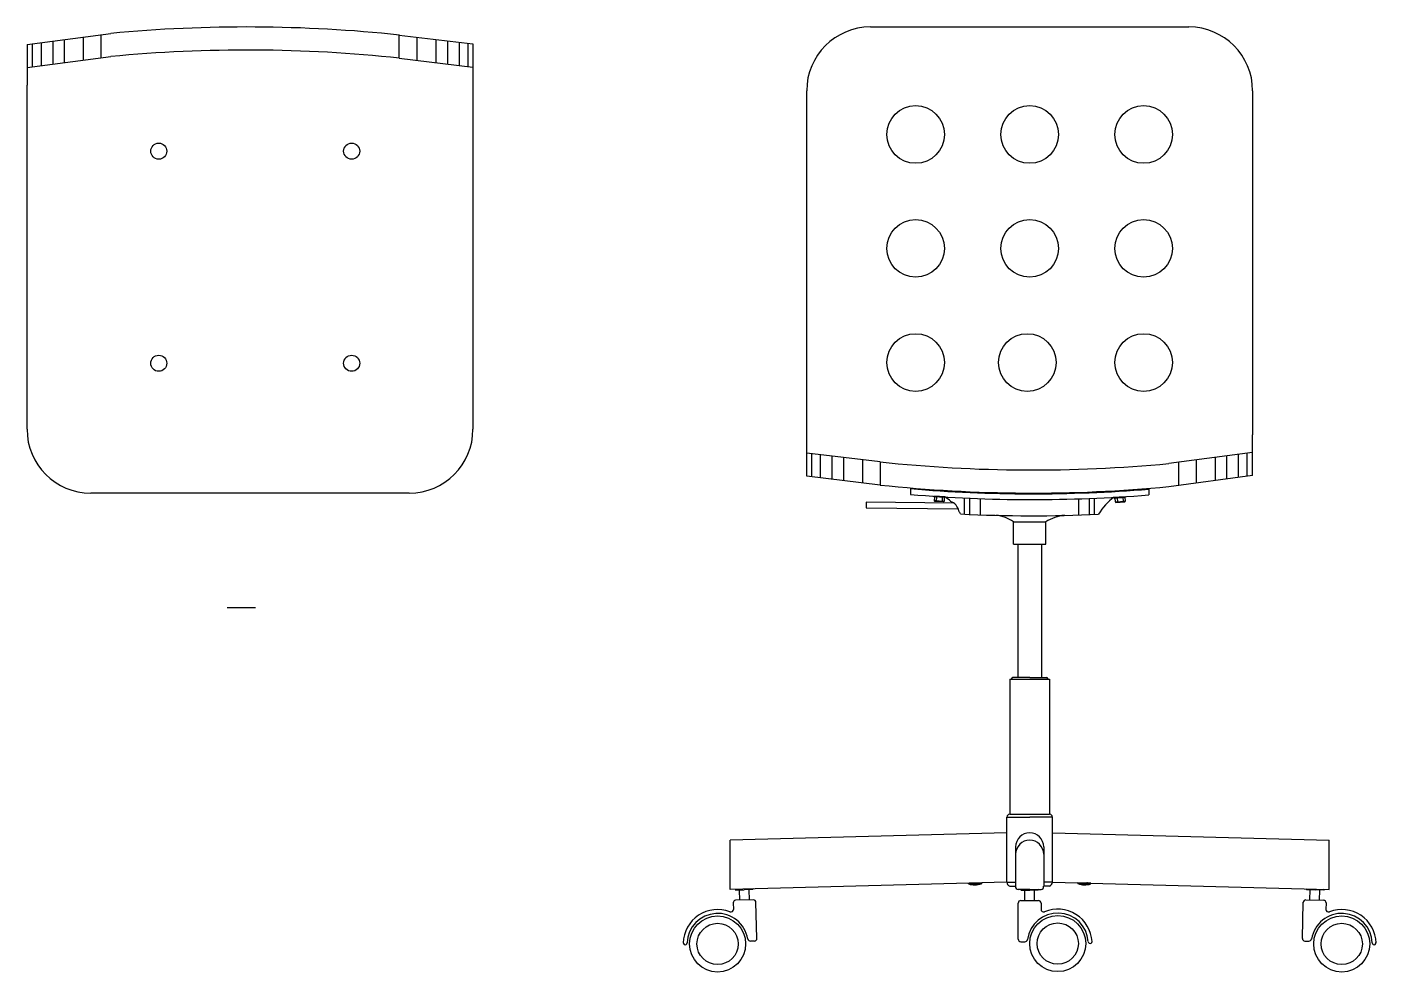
# Model space of a CAD drawing. Header units: centimetres. Extents: x 1543 to 3673, y 1148 to 2594.
# Drawn here: x 3110.6 to 3216.5, y 1540.3 to 1614.4 of the extents above; entities that cross this region are included whole.
import ezdxf

# ---------------------------------------------------------------- set-up
doc = ezdxf.new("R2010")
doc.units = ezdxf.units.CM
doc.layers.get('0').update_dxf_attribs({"color": 147})
doc.layers.add('ferramenta', color=250, linetype='Continuous')

msp = doc.modelspace()

# ---------------------------------------------------------------- linework, layer by layer
for p, q in [((3110.65, 1613.04), (3117.24, 1613.92)), ((3115.08, 1611.81), (3115.08, 1613.63)), ((3116.48, 1612), (3116.48, 1613.82)), ((3139.87, 1613.79), (3145.65, 1613.09)), ((3139.87, 1611.97), (3139.87, 1613.79)), ((3141.28, 1611.8), (3141.28, 1613.62)), ((3176.84, 1614.42), (3201.84, 1614.42)), ((3110.65, 1613.04), (3110.65, 1609.86)), ((3111.09, 1611.29), (3111.09, 1613.1)), ((3111.78, 1611.38), (3111.78, 1613.19)), ((3112.69, 1611.5), (3112.69, 1613.31)), ((3113.59, 1611.62), (3113.59, 1613.43)), ((3142.76, 1611.62), (3142.76, 1613.44)), ((3143.67, 1611.51), (3143.67, 1613.33)), ((3144.58, 1611.4), (3144.58, 1613.22)), ((3145.26, 1611.32), (3145.26, 1613.14)), ((3145.65, 1613.09), (3145.65, 1582.86)), ((3110.65, 1611.23), (3117.24, 1612.1)), ((3139.87, 1611.97), (3145.65, 1611.27)), ((3110.65, 1582.86), (3110.65, 1609.86)), ((3171.84, 1579.19), (3171.84, 1609.42)), ((3206.84, 1609.42), (3206.84, 1582.42)), ((3206.84, 1579.23), (3206.84, 1582.42)), ((3177.61, 1580.31), (3171.84, 1581)), ((3172.22, 1580.96), (3172.22, 1579.14)), ((3172.91, 1580.87), (3172.91, 1579.06)), ((3173.82, 1580.76), (3173.82, 1578.95)), ((3206.84, 1581.05), (3200.25, 1580.18)), ((3204.8, 1580.78), (3204.8, 1578.96)), ((3205.71, 1580.9), (3205.71, 1579.08)), ((3206.39, 1580.99), (3206.39, 1579.17)), ((3174.73, 1580.65), (3174.73, 1578.84)), ((3176.21, 1580.48), (3176.21, 1578.66)), ((3177.61, 1580.31), (3177.61, 1578.49)), ((3201.01, 1580.28), (3201.01, 1578.46)), ((3202.41, 1580.46), (3202.41, 1578.65)), ((3203.89, 1580.66), (3203.89, 1578.84)), ((3177.61, 1578.49), (3171.84, 1579.19)), ((3206.84, 1579.23), (3200.25, 1578.36)), ((3140.65, 1577.86), (3115.65, 1577.86)), ((3126.37, 1568.89), (3128.58, 1568.89))]:
    msp.add_line(p, q)
for centre in [(3180.39, 1605.99), (3189.34, 1605.99), (3198.28, 1605.99), (3180.39, 1597.05), (3189.34, 1597.05), (3198.28, 1597.05), (3180.39, 1588.1), (3189.15, 1588.1), (3198.28, 1588.1)]:
    msp.add_circle(centre, 2.26)
for centre, radius, start, end in [((3127.92, 1501.09), 113.33, 83.9441, 95.4091), ((3176.84, 1609.42), 5, 90, 180), ((3201.84, 1609.42), 5, 0, 90), ((3127.92, 1499.28), 113.33, 83.9441, 95.4091), ((3115.65, 1582.86), 5, 180, 270), ((3140.65, 1582.86), 5, 270, 0), ((3189.57, 1693), 113.33, 263.9441, 275.4091), ((3189.57, 1691.19), 113.33, 263.9441, 275.4091)]:
    msp.add_arc(centre, radius, start, end)
at = {"layer": 'ferramenta'}
for p, q in [((3179.99, 1578.21), (3179.99, 1577.76)), ((3182.7, 1577.56), (3181.81, 1577.62)), ((3181.81, 1577.56), (3181.81, 1577.62)), ((3182.69, 1577.5), (3181.81, 1577.56)), ((3181.86, 1577.56), (3181.84, 1577.26)), ((3182.02, 1577.54), (3182, 1577.24)), ((3182.7, 1577.56), (3182.69, 1577.5)), ((3195.98, 1577.53), (3196.87, 1577.59)), ((3195.98, 1577.47), (3196.87, 1577.53)), ((3195.98, 1577.53), (3195.98, 1577.47)), ((3196.87, 1577.53), (3196.87, 1577.59)), ((3198.69, 1578.17), (3198.69, 1577.72)), ((3182, 1577.24), (3181.84, 1577.26)), ((3182.58, 1577.16), (3181.88, 1577.21)), ((3182.46, 1577.21), (3182, 1577.24)), ((3182.48, 1577.51), (3182.46, 1577.21)), ((3182.62, 1577.2), (3182.46, 1577.21)), ((3182.64, 1577.5), (3182.62, 1577.2)), ((3184.23, 1576.21), (3184.23, 1577.48)), ((3184.65, 1576.19), (3184.65, 1577.46)), ((3185.48, 1576.16), (3185.48, 1577.43)), ((3193.2, 1576.14), (3193.2, 1577.41)), ((3194.03, 1576.17), (3194.03, 1577.44)), ((3194.44, 1576.19), (3194.44, 1577.46)), ((3196.03, 1577.47), (3196.05, 1577.17)), ((3196.05, 1577.17), (3196.22, 1577.18)), ((3196.1, 1577.13), (3196.8, 1577.18)), ((3196.2, 1577.48), (3196.22, 1577.18)), ((3196.22, 1577.18), (3196.68, 1577.22)), ((3196.66, 1577.51), (3196.68, 1577.22)), ((3196.68, 1577.22), (3196.84, 1577.23)), ((3196.82, 1577.53), (3196.84, 1577.23)), ((3188.08, 1575.6), (3190.6, 1575.6)), ((3188.08, 1573.84), (3188.08, 1575.6)), ((3190.6, 1573.84), (3190.6, 1575.6)), ((3188.08, 1573.84), (3190.6, 1573.84)), ((3188.41, 1573.84), (3188.41, 1563.39)), ((3190.27, 1573.84), (3190.27, 1563.39)), ((3187.78, 1563.26), (3190.9, 1563.26)), ((3187.78, 1563.26), (3187.78, 1552.67)), ((3189.34, 1563.39), (3188.02, 1563.39)), ((3189.34, 1563.39), (3190.66, 1563.39)), ((3190.9, 1563.26), (3190.9, 1552.67)), ((3187.54, 1552.44), (3189.34, 1552.44)), ((3187.54, 1547.35), (3187.54, 1552.44)), ((3187.78, 1552.67), (3190.9, 1552.67)), ((3191.13, 1552.44), (3189.34, 1552.44)), ((3191.13, 1547.35), (3191.13, 1552.44)), ((3187.54, 1551.21), (3165.84, 1550.64)), ((3191.13, 1551.21), (3212.84, 1550.64)), ((3165.84, 1546.77), (3165.84, 1550.64)), ((3188.23, 1550.11), (3188.23, 1549.53)), ((3190.44, 1550.11), (3190.44, 1549.53)), ((3212.84, 1546.77), (3212.84, 1550.64)), ((3188.23, 1549.53), (3188.24, 1547.02)), ((3190.44, 1549.53), (3190.44, 1547.02)), ((3187.54, 1547.35), (3165.84, 1546.77)), ((3184.54, 1547.26), (3185.55, 1547.29)), ((3184.54, 1547.2), (3184.54, 1547.26)), ((3184.54, 1547.2), (3185.55, 1547.22)), ((3184.87, 1547.28), (3184.91, 1547.27)), ((3185.55, 1547.29), (3185.55, 1547.22)), ((3187.54, 1547.35), (3188.24, 1547.35)), ((3187.78, 1547.03), (3188.24, 1547.03)), ((3191.13, 1547.35), (3190.44, 1547.35)), ((3190.9, 1547.03), (3190.44, 1547.03)), ((3191.13, 1547.35), (3212.84, 1546.77)), ((3193.13, 1547.29), (3193.12, 1547.22)), ((3194.14, 1547.2), (3193.12, 1547.22)), ((3194.14, 1547.26), (3193.13, 1547.29)), ((3193.81, 1547.28), (3193.76, 1547.27)), ((3194.14, 1547.26), (3194.14, 1547.2)), ((3166.22, 1546.78), (3166.29, 1546.72)), ((3167.66, 1545.95), (3166.27, 1545.92)), ((3166.29, 1546.72), (3166.94, 1546.73)), ((3166.59, 1545.92), (3166.57, 1546.72)), ((3167.6, 1546.75), (3166.94, 1546.73)), ((3167.34, 1545.94), (3167.32, 1546.74)), ((3167.66, 1546.82), (3167.6, 1546.75)), ((3189.34, 1546.77), (3188.44, 1546.77)), ((3188.62, 1546.77), (3188.68, 1546.7)), ((3188.64, 1545.9), (3190.03, 1545.9)), ((3188.68, 1546.7), (3189.34, 1546.7)), ((3188.96, 1545.9), (3188.96, 1546.7)), ((3189.34, 1546.77), (3190.23, 1546.77)), ((3189.99, 1546.7), (3189.34, 1546.7)), ((3189.71, 1545.9), (3189.71, 1546.7)), ((3190.06, 1546.77), (3189.99, 1546.7)), ((3211.02, 1546.82), (3211.08, 1546.75)), ((3211.02, 1545.95), (3212.41, 1545.92)), ((3211.08, 1546.75), (3211.74, 1546.73)), ((3211.34, 1545.94), (3211.36, 1546.74)), ((3212.39, 1546.72), (3211.74, 1546.73)), ((3212.09, 1545.92), (3212.11, 1546.72)), ((3212.46, 1546.78), (3212.39, 1546.72)), ((3166.07, 1545.71), (3166.09, 1545.2)), ((3167.94, 1542.93), (3167.86, 1545.76)), ((3188.44, 1542.87), (3188.44, 1545.7)), ((3190.23, 1545.7), (3190.23, 1545.2)), ((3210.74, 1542.93), (3210.81, 1545.76)), ((3212.6, 1545.71), (3212.59, 1545.2)), ((3167.74, 1542.72), (3167.42, 1542.72)), ((3188.64, 1542.67), (3188.96, 1542.67)), ((3210.93, 1542.72), (3211.25, 1542.72))]:
    msp.add_line(p, q, dxfattribs=at)
at = {"layer": 'ferramenta', "lineweight": 25}
msp.add_lwpolyline([(3183.41, 1577.06), (3176.52, 1577.15), (3176.51, 1576.71), (3183.73, 1576.63)], dxfattribs=at)
at = {"layer": 'ferramenta'}
for centre, radius in [((3120.99, 1604.68), 0.63), ((3136.13, 1604.68), 0.63), ((3120.99, 1588.04), 0.63), ((3136.13, 1588.04), 0.63), ((3191.54, 1542.52), 2.2), ((3164.85, 1542.49), 2.2), ((3164.85, 1542.49), 1.62), ((3191.54, 1542.52), 1.62), ((3213.83, 1542.49), 2.2), ((3213.83, 1542.49), 1.62)]:
    msp.add_circle(centre, radius, dxfattribs=at)
for centre, radius, start, end in [((3189.57, 1691.13), 113.33, 265.1513, 274.6163), ((3189.57, 1690.68), 113.33, 265.1513, 274.6163), ((3180.12, 1574), 4.4, 46.6302, 53.9283), ((3198.4, 1574.09), 4.22, 125.2742, 149.94), ((3181.89, 1577.25), 0.0385, 170.8483, 256.6903), ((3182.57, 1577.2), 0.0385, 275.5334, 1.3754), ((3182.85, 1576.32), 0.931, 8.5981, 71.9023), ((3196.11, 1577.17), 0.0385, 178.6246, 264.4666), ((3196.79, 1577.22), 0.0385, 283.3097, 9.1517), ((3180.12, 1574), 4.4, 30.3146, 33.8702), ((3189.57, 1689.41), 113.33, 267.1422, 272.6215), ((3186.28, 1572.92), 3.23, 56.1628, 82.0588), ((3192.49, 1572.52), 3.62, 96.6585, 121.5177), ((3188.02, 1563.26), 0.128, 90, 180), ((3190.66, 1563.26), 0.128, 0, 90), ((3187.78, 1552.44), 0.233, 90, 180), ((3190.9, 1552.44), 0.233, 0.0087, 90), ((3189.34, 1550.11), 1.1, 0, 180), ((3189.34, 1549.53), 1.1, 0, 180), ((3185, 1548.8), 1.67, 253.8535, 289.1868), ((3187.91, 1547.37), 0.369, 183.4723, 248.4474), ((3188.44, 1546.98), 0.21, 170.5058, 270), ((3190.23, 1546.98), 0.21, 270, 9.5297), ((3190.76, 1547.37), 0.369, 291.5526, 356.5277), ((3193.67, 1548.8), 1.67, 250.8132, 286.1465), ((3166.27, 1545.72), 0.2, 91.5142, 181.5142), ((3167.66, 1545.75), 0.2, 1.5142, 91.5142), ((3188.64, 1545.7), 0.2, 90, 180), ((3190.03, 1545.7), 0.2, 0, 90), ((3211.01, 1545.75), 0.2, 88.4858, 178.4858), ((3212.4, 1545.72), 0.2, 358.4858, 88.4858), ((3164.85, 1542.49), 2.7, 69.018, 178.2468), ((3164.85, 1542.49), 2.4, 9.3272, 177.8457), ((3165.89, 1545.2), 0.2, 249.018, 1.5142), ((3191.54, 1542.52), 2.4, 3.6685, 172.187), ((3190.43, 1545.2), 0.2, 180, 292.4962), ((3191.54, 1542.52), 2.7, 3.2674, 112.4962), ((3213.83, 1542.49), 2.4, 2.1543, 170.6728), ((3212.79, 1545.2), 0.2, 178.4858, 290.982), ((3213.83, 1542.49), 2.7, 1.7532, 110.982), ((3162.3, 1542.58), 0.147, 174.6014, 1.5142), ((3167.42, 1542.92), 0.2, 189.3272, 271.5142), ((3167.74, 1542.92), 0.2, 271.5142, 1.5142), ((3188.64, 1542.87), 0.2, 180, 270), ((3188.96, 1542.87), 0.2, 270, 352.187), ((3194.09, 1542.67), 0.147, 180, 6.9128), ((3210.94, 1542.92), 0.2, 178.4858, 268.4858), ((3211.26, 1542.92), 0.2, 268.4858, 350.6728), ((3216.37, 1542.58), 0.147, 178.4858, 5.3986)]:
    msp.add_arc(centre, radius, start, end, dxfattribs=at)
at = {"layer": 'ferramenta', "lineweight": 25}
for centre, start, end in [((3184.84, 1547.25), 139.298, 153.0627), ((3185.24, 1547.26), 27.0153, 40.2086), ((3193.44, 1547.26), 139.7914, 152.9847), ((3193.83, 1547.25), 57.4316, 57.4337), ((3193.83, 1547.25), 26.9373, 40.702)]:
    msp.add_arc(centre, 0.0434, start, end, dxfattribs=at)

doc.saveas('drawing.dxf')
